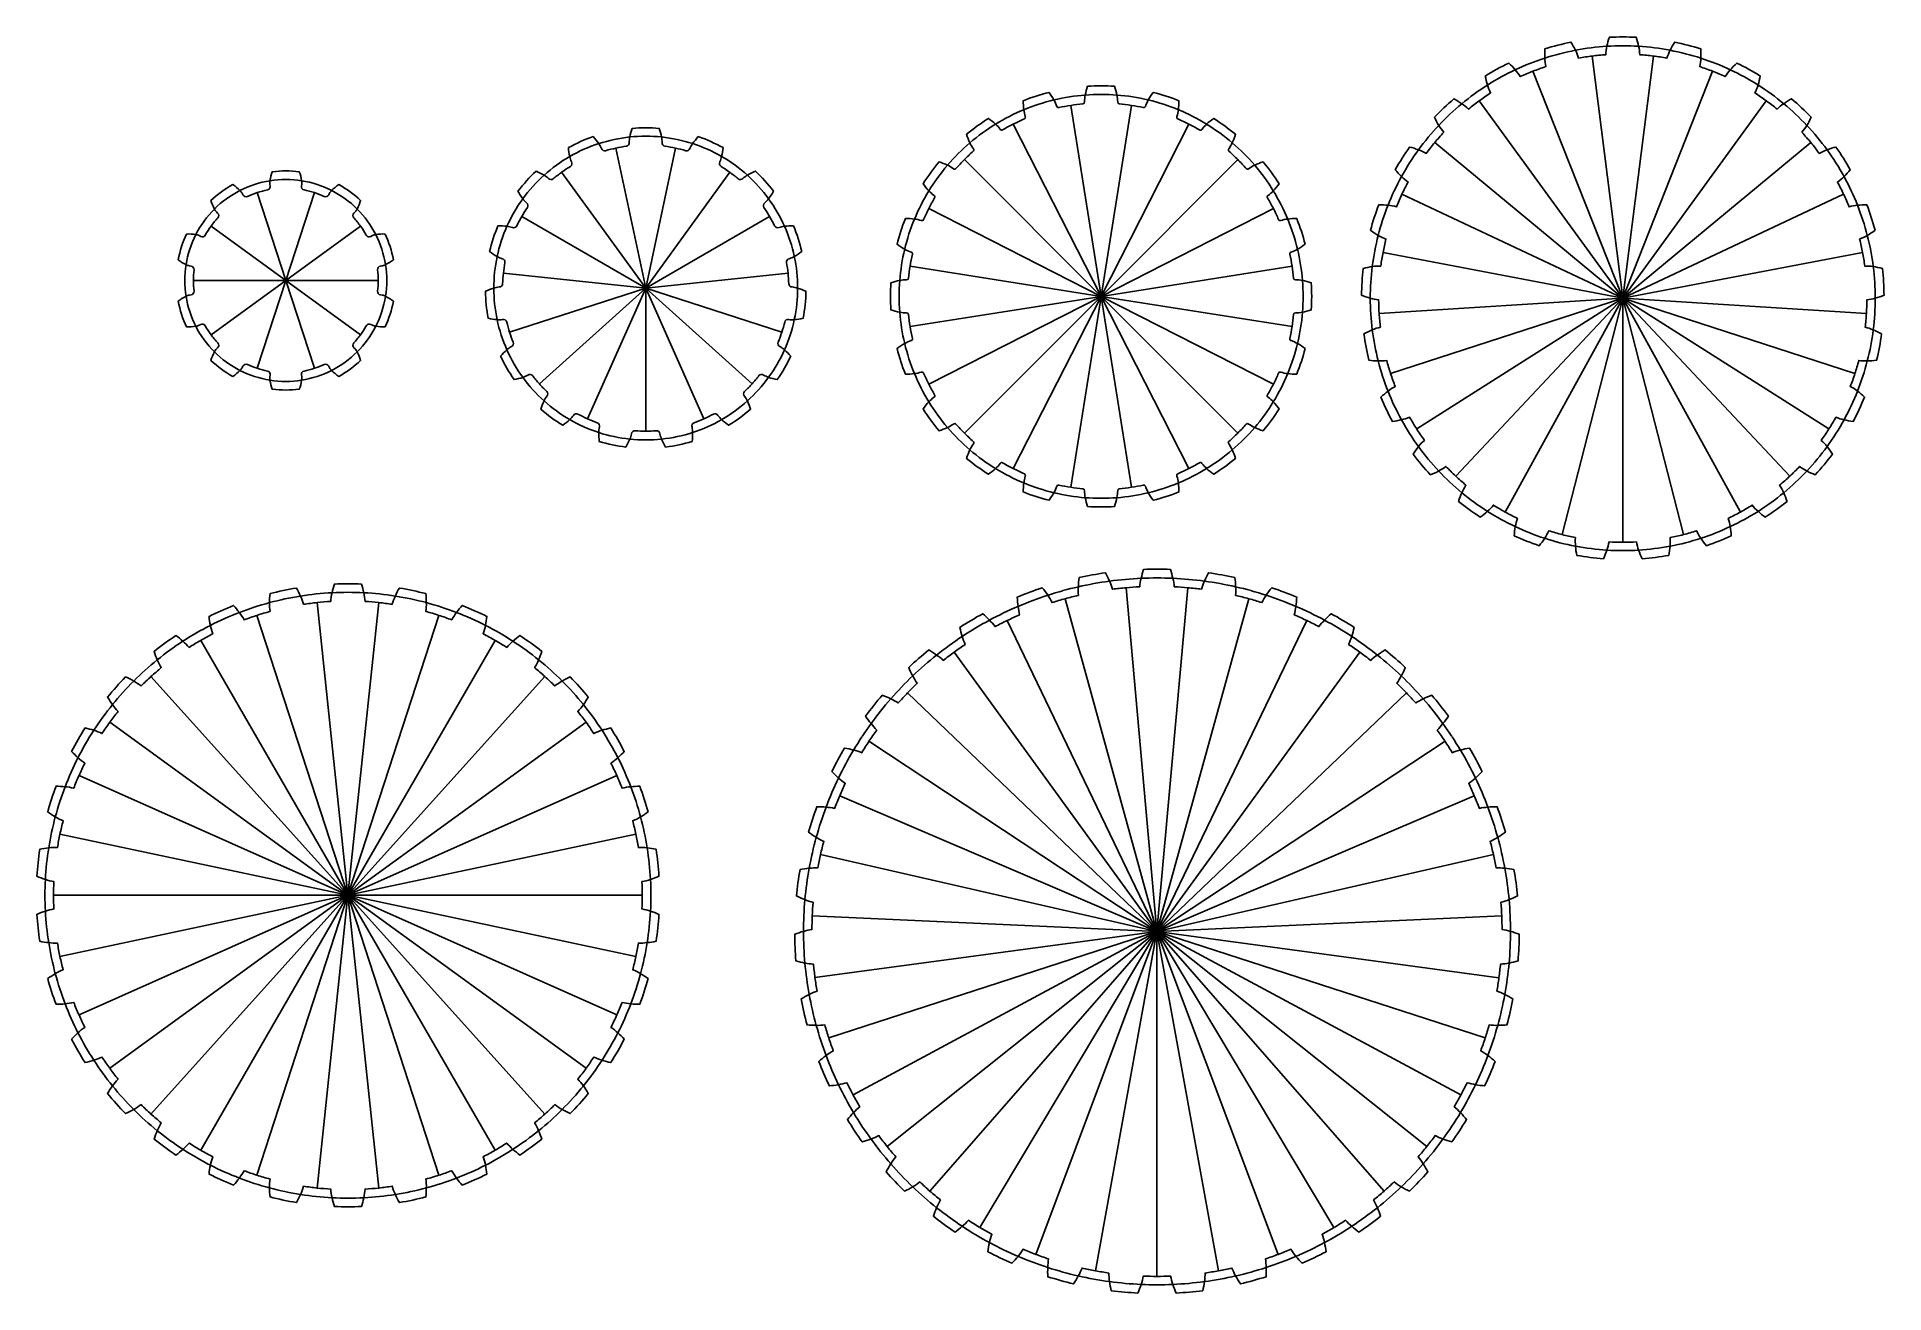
# Model space of a CAD drawing. Header units: millimetres. Extents: x -2549 to 1749, y -934 to 1989.
import ezdxf

# ---------------------------------------------------------------- set-up
doc = ezdxf.new("R2010")
doc.units = ezdxf.units.MM

msp = doc.modelspace()

# ---------------------------------------------------------------- linework, layer by layer
for p, q in [((1141.3, 1381), (1070.1, 1944.6)), ((1141.3, 1381), (1212.5, 1944.6)), ((1141.3, 1381), (932.2, 1909.1)), ((1141.3, 1381), (1350.4, 1909.1)), ((-72.6, 1385.3), (-143, 1829.8)), ((-72.6, 1385.3), (-2.2, 1829.8)), ((1141.3, 1381), (807.5, 1840.6)), ((1141.3, 1381), (1475.2, 1840.6)), ((-72.6, 1385.3), (-276.9, 1786.3)), ((-72.6, 1385.3), (131.7, 1786.3)), ((-1132.2, 1404.6), (-1201.5, 1730.3)), ((-1132.2, 1404.6), (-1063, 1730.3)), ((1141.3, 1381), (703.7, 1743.1)), ((1141.3, 1381), (1579, 1743.1)), ((-72.6, 1385.3), (-390.8, 1703.5)), ((-72.6, 1385.3), (245.6, 1703.5)), ((-1132.2, 1404.6), (-1328, 1674)), ((-1132.2, 1404.6), (-936.5, 1674)), ((-1969.7, 1422.3), (-2036.1, 1626.8)), ((-1969.7, 1422.3), (-1903.3, 1626.8)), ((1141.3, 1381), (627.4, 1622.9)), ((1141.3, 1381), (1655.3, 1622.9)), ((-1969.7, 1422.3), (-2143.6, 1548.7)), ((-1969.7, 1422.3), (-1795.8, 1548.7)), ((-1132.2, 1404.6), (-1420.6, 1571.1)), ((-1132.2, 1404.6), (-843.9, 1571.1)), ((-72.6, 1385.3), (-473.6, 1589.6)), ((-72.6, 1385.3), (328.3, 1589.6)), ((1141.3, 1381), (583.4, 1487.5)), ((1141.3, 1381), (1699.3, 1487.5)), ((-1969.7, 1422.3), (-2184.7, 1422.3)), ((-1969.7, 1422.3), (-2143.6, 1295.9)), ((-1969.7, 1422.3), (-2036.1, 1217.8)), ((-1969.7, 1422.3), (-1903.3, 1217.8)), ((-1969.7, 1422.3), (-1795.8, 1295.9)), ((-1969.7, 1422.3), (-1754.7, 1422.3)), ((-1132.2, 1404.6), (-1463.4, 1439.4)), ((-1132.2, 1404.6), (-801.1, 1439.4)), ((-72.6, 1385.3), (-517.1, 1455.7)), ((-72.6, 1385.3), (371.8, 1455.7)), ((-1132.2, 1404.6), (-1448.9, 1301.7)), ((-1132.2, 1404.6), (-1379.7, 1181.8)), ((-1132.2, 1404.6), (-1267.7, 1100.4)), ((-1132.2, 1404.6), (-1132.2, 1071.6)), ((-1132.2, 1404.6), (-996.8, 1100.4)), ((-1132.2, 1404.6), (-884.8, 1181.8)), ((-1132.2, 1404.6), (-815.5, 1301.7)), ((-72.6, 1385.3), (-517.1, 1314.9)), ((-72.6, 1385.3), (-473.6, 1181)), ((-72.6, 1385.3), (-390.8, 1067.1)), ((-72.6, 1385.3), (-276.9, 984.4)), ((-72.6, 1385.3), (-143, 940.9)), ((-72.6, 1385.3), (-2.2, 940.9)), ((-72.6, 1385.3), (131.7, 984.4)), ((-72.6, 1385.3), (245.6, 1067.1)), ((-72.6, 1385.3), (328.3, 1181)), ((-72.6, 1385.3), (371.8, 1314.9)), ((1141.3, 1381), (574.5, 1345.4)), ((1141.3, 1381), (601.1, 1205.5)), ((1141.3, 1381), (661.8, 1076.7)), ((1141.3, 1381), (752.5, 967)), ((1141.3, 1381), (867.7, 883.3)), ((1141.3, 1381), (1000.1, 830.9)), ((1141.3, 1381), (1141.3, 813)), ((1141.3, 1381), (1282.6, 830.9)), ((1141.3, 1381), (1415, 883.3)), ((1141.3, 1381), (1530.2, 967)), ((1141.3, 1381), (1620.9, 1076.7)), ((1141.3, 1381), (1681.5, 1205.5)), ((1141.3, 1381), (1708.2, 1345.4)), ((57.5, -92.5), (-14.5, 707.3)), ((57.5, -92.5), (129.5, 707.3)), ((-1825.1, -8.5), (-1896.7, 672.7)), ((-1825.1, -8.5), (-1753.5, 672.7)), ((57.5, -92.5), (-156.1, 681.6)), ((57.5, -92.5), (271.1, 681.6)), ((-1825.1, -8.5), (-2036.8, 642.9)), ((-1825.1, -8.5), (-1613.5, 642.9)), ((57.5, -92.5), (-290.9, 631)), ((57.5, -92.5), (405.9, 631)), ((-1825.1, -8.5), (-2167.6, 584.7)), ((-1825.1, -8.5), (-1482.6, 584.7)), ((57.5, -92.5), (-414.5, 557.2)), ((57.5, -92.5), (529.5, 557.2)), ((-1825.1, -8.5), (-2283.5, 500.5)), ((-1825.1, -8.5), (-1366.8, 500.5)), ((57.5, -92.5), (-522.9, 462.5)), ((57.5, -92.5), (637.9, 462.4)), ((-1825.1, -8.5), (-2379.3, 394.1)), ((-1825.1, -8.5), (-1271, 394.1)), ((57.5, -92.5), (-612.7, 349.9)), ((57.5, -92.5), (727.7, 349.9)), ((-1825.1, -8.5), (-2450.9, 270.1)), ((-1825.1, -8.5), (-1199.4, 270.1)), ((57.5, -92.5), (-680.9, 223.2)), ((57.5, -92.5), (795.9, 223.1)), ((-1825.1, -8.5), (-2495.2, 133.9)), ((-1825.1, -8.5), (-1155.1, 133.9)), ((57.5, -92.5), (-725.4, 86.3)), ((57.5, -92.5), (840.4, 86.2)), ((-1825.1, -8.5), (-2510.1, -8.5)), ((-1825.1, -8.5), (-2495.2, -151)), ((-1825.1, -8.5), (-2450.9, -287.1)), ((-1825.1, -8.5), (-2379.3, -411.2)), ((-1825.1, -8.5), (-2283.5, -517.6)), ((-1825.1, -8.5), (-2167.6, -601.8)), ((-1825.1, -8.5), (-2036.8, -660)), ((-1825.1, -8.5), (-1896.7, -689.8)), ((-1825.1, -8.5), (-1753.5, -689.8)), ((-1825.1, -8.5), (-1613.5, -660)), ((-1825.1, -8.5), (-1482.6, -601.8)), ((-1825.1, -8.5), (-1366.8, -517.6)), ((-1825.1, -8.5), (-1271, -411.2)), ((-1825.1, -8.5), (-1199.4, -287.1)), ((-1825.1, -8.5), (-1155.1, -151)), ((-1825.1, -8.5), (-1140.1, -8.5)), ((57.5, -92.5), (-744.7, -56.4)), ((57.5, -92.5), (859.7, -56.5)), ((57.5, -92.5), (-738.3, -200.2)), ((57.5, -92.5), (-706.2, -340.6)), ((57.5, -92.5), (-649.7, -472.9)), ((57.5, -92.5), (-570.4, -593.1)), ((57.5, -92.5), (-470.9, -697.1)), ((57.5, -92.5), (-354.4, -781.8)), ((57.5, -92.5), (-224.7, -844.2)), ((57.5, -92.5), (-85.9, -882.5)), ((57.5, -92.5), (57.4, -895.5)), ((57.5, -92.5), (200.8, -882.6)), ((57.5, -92.5), (339.6, -844.3)), ((57.5, -92.5), (469.3, -781.8)), ((57.5, -92.5), (585.8, -697.2)), ((57.5, -92.5), (685.3, -593.1)), ((57.5, -92.5), (764.6, -473)), ((57.5, -92.5), (821.2, -340.6)), ((57.5, -92.5), (853.2, -200.3))]:
    msp.add_line(p, q)
for points in [[(1212.5, 1944.6, 0.014058), (1180.7, 1947.7, 0.045251), (1178.2, 1967.4, 0.031094), (1172.5, 1988.2, 0.025674), (1110.1, 1988.2, 0.031094), (1104.4, 1967.4, 0.045251), (1101.9, 1947.7, 0.014058), (1070.1, 1944.6)], [(1070.1, 1944.6, 0.014058), (1038.6, 1939.7, 0.045251), (1031.3, 1958.1, 0.031094), (1020.6, 1976.9, 0.025674), (960.1, 1961.4, 0.031094), (959.8, 1939.8, 0.045251), (962.3, 1920.1, 0.014058), (932.2, 1909.1)], [(1350.4, 1909.1, 0.014058), (1320.4, 1920.1, 0.045251), (1322.9, 1939.8, 0.031094), (1322.6, 1961.4, 0.025674), (1262.1, 1976.9, 0.031094), (1251.4, 1958.1, 0.045251), (1244.1, 1939.7, 0.014058), (1212.5, 1944.6)], [(932.2, 1909.1, 0.014058), (902.9, 1896.6, 0.045251), (891.2, 1912.6, 0.031094), (876.2, 1928.2, 0.025674), (821.5, 1898.1, 0.031094), (826.5, 1877.1, 0.045251), (833.8, 1858.6, 0.014058), (807.5, 1840.6)], [(1475.2, 1840.6, 0.014058), (1448.8, 1858.6, 0.045251), (1456.1, 1877.1, 0.031094), (1461.2, 1898.1, 0.025674), (1406.5, 1928.2, 0.031094), (1391.5, 1912.6, 0.045251), (1379.8, 1896.6, 0.014058), (1350.4, 1909.1)], [(-143, 1829.8, 0.0158), (-170.9, 1824.5, -0.412924), (-175.7, 1827.5, 0.045833), (-182.3, 1842.4, 0.033926), (-193.8, 1860.1, 0.032128), (-253.6, 1840.7, 0.033926), (-252.5, 1819.6, 0.045833), (-249.1, 1803.6, -0.412924), (-251.2, 1798.4, 0.0158), (-276.9, 1786.3)], [(-2.2, 1829.8, 0.0158), (-30.4, 1833.4, -0.412924), (-34, 1837.7, 0.045833), (-35.7, 1853.9, 0.033926), (-41.2, 1874.3, 0.032128), (-104.1, 1874.3, 0.033926), (-109.5, 1853.9, 0.045833), (-111.2, 1837.7, -0.412924), (-114.8, 1833.4, 0.0158), (-143, 1829.8)], [(131.7, 1786.3, 0.0158), (105.9, 1798.4, -0.412924), (103.9, 1803.6, 0.045833), (107.2, 1819.6, 0.033926), (108.4, 1840.7, 0.032128), (48.6, 1860.1, 0.033926), (37.1, 1842.4, 0.045833), (30.5, 1827.5, -0.412924), (25.7, 1824.5, 0.0158), (-2.2, 1829.8)], [(807.5, 1840.6, 0.014058), (782.2, 1821.1, 0.045251), (766.9, 1833.7, 0.031094), (748.4, 1845, 0.025674), (702.9, 1802.3, 0.031094), (713.1, 1783.2, 0.045251), (724.7, 1767.1, 0.014058), (703.7, 1743.1)], [(1579, 1743.1, 0.014058), (1558, 1767.1, 0.045251), (1569.6, 1783.2, 0.031094), (1579.7, 1802.3, 0.025674), (1534.3, 1845, 0.031094), (1515.8, 1833.7, 0.045251), (1500.5, 1821.1, 0.014058), (1475.2, 1840.6)], [(-276.9, 1786.3, 0.0158), (-301.8, 1772.6, -0.412924), (-307.3, 1774, 0.045833), (-318.2, 1786.1, 0.033926), (-334.6, 1799.4, 0.032128), (-385.5, 1762.5, 0.033926), (-377.9, 1742.7, 0.045833), (-369.7, 1728.6, -0.412924), (-370.1, 1723, 0.0158), (-390.8, 1703.5)], [(245.6, 1703.5, 0.0158), (224.8, 1723, -0.412924), (224.5, 1728.6, 0.045833), (232.6, 1742.7, 0.033926), (240.2, 1762.5, 0.032128), (189.4, 1799.4, 0.033926), (173, 1786.1, 0.045833), (162.1, 1774, -0.412924), (156.6, 1772.6, 0.0158), (131.7, 1786.3)], [(703.7, 1743.1, 0.014058), (684, 1717.9, 0.045251), (666, 1726.4, 0.031094), (645.4, 1732.7, 0.025674), (611.9, 1680, 0.031094), (626.5, 1664.1, 0.045251), (641.8, 1651.4, 0.014058), (627.4, 1622.9)], [(1655.3, 1622.9, 0.014058), (1640.9, 1651.4, 0.045251), (1656.2, 1664.1, 0.031094), (1670.7, 1680, 0.025674), (1637.3, 1732.7, 0.031094), (1616.6, 1726.4, 0.045251), (1598.6, 1717.9, 0.014058), (1579, 1743.1)], [(-1903.3, 1626.8, 0.028784), (-1927.2, 1633, -0.409077), (-1933.3, 1642.1), (-1932.7, 1646.2, 0.063966), (-1932.9, 1654.4, 0.050652), (-1938.3, 1675.3, 0.061827), (-2001.1, 1675.3, 0.050652), (-2006.5, 1654.4, 0.063966), (-2006.7, 1646.2), (-2006.1, 1642.1, -0.409077), (-2012.2, 1633, 0.028784), (-2036.1, 1626.8)], [(-390.8, 1703.5, 0.0158), (-410.3, 1682.8, -0.412924), (-415.9, 1682.4, 0.045833), (-430, 1690.6, 0.033926), (-449.7, 1698.2, 0.032128), (-486.7, 1647.3, 0.033926), (-473.4, 1630.9, 0.045833), (-461.3, 1620, -0.412924), (-459.9, 1614.5, 0.0158), (-473.6, 1589.6)], [(328.3, 1589.6, 0.0158), (314.6, 1614.5, -0.412924), (316, 1620, 0.045833), (328.1, 1630.9, 0.033926), (341.5, 1647.3, 0.032128), (304.5, 1698.2, 0.033926), (284.8, 1690.6, 0.045833), (270.7, 1682.4, -0.412924), (265, 1682.8, 0.0158), (245.6, 1703.5)], [(-2036.1, 1626.8, 0.028784), (-2059.2, 1617.8, -0.409077), (-2069.5, 1621.5), (-2071.4, 1625.2, 0.063966), (-2076.4, 1631.7, 0.050652), (-2093, 1645.5, 0.061827), (-2143.8, 1608.6, 0.050652), (-2135.9, 1588.5, 0.063966), (-2131.3, 1581.7), (-2128.3, 1578.8, -0.409077), (-2128, 1567.8, 0.028784), (-2143.6, 1548.7)], [(-1795.8, 1548.7, 0.028784), (-1811.4, 1567.8, -0.409077), (-1811.1, 1578.8), (-1808.1, 1581.7, 0.063966), (-1803.5, 1588.5, 0.050652), (-1795.5, 1608.6, 0.061827), (-1846.4, 1645.5, 0.050652), (-1863, 1631.7, 0.063966), (-1868, 1625.2), (-1869.9, 1621.5, -0.409077), (-1880.2, 1617.8, 0.028784), (-1903.3, 1626.8)], [(627.4, 1622.9, 0.014058), (614.6, 1593.6, 0.045251), (595.1, 1597.3, 0.031094), (573.5, 1598.3, 0.025674), (554.2, 1539, 0.031094), (572.3, 1527.1, 0.045251), (590.3, 1518.7, 0.014058), (583.4, 1487.5)], [(1699.3, 1487.5, 0.014058), (1692.4, 1518.7, 0.045251), (1710.4, 1527.1, 0.031094), (1728.5, 1539, 0.025674), (1709.2, 1598.3, 0.031094), (1687.6, 1597.3, 0.045251), (1668.1, 1593.6, 0.014058), (1655.3, 1622.9)], [(-2143.6, 1548.7, 0.028784), (-2157, 1527.9, -0.409077), (-2167.5, 1524.8), (-2171.2, 1526.7, 0.063966), (-2179.1, 1529, 0.050652), (-2200.7, 1530.4, 0.061827), (-2220.1, 1470.6, 0.050652), (-2201.8, 1459.1, 0.063966), (-2194.1, 1456.3), (-2190, 1455.6, -0.409077), (-2183.3, 1447, 0.028784), (-2184.7, 1422.3)], [(-1754.7, 1422.3, 0.028784), (-1756.1, 1447, -0.409077), (-1749.4, 1455.6), (-1745.2, 1456.3, 0.063966), (-1737.6, 1459.1, 0.050652), (-1719.3, 1470.6, 0.061827), (-1738.7, 1530.4, 0.050652), (-1760.3, 1529, 0.063966), (-1768.1, 1526.7), (-1771.8, 1524.8, -0.409077), (-1782.4, 1527.9, 0.028784), (-1795.8, 1548.7)], [(-473.6, 1589.6, 0.0158), (-485.7, 1563.9, -0.412924), (-490.9, 1561.8, 0.045833), (-506.8, 1565.2, 0.033926), (-528, 1566.4, 0.032128), (-547.4, 1506.5, 0.033926), (-529.6, 1495.1, 0.045833), (-514.8, 1488.4, -0.412924), (-511.7, 1483.7, 0.0158), (-517.1, 1455.7)], [(371.8, 1455.7, 0.0158), (366.5, 1483.7, -0.412924), (369.5, 1488.4, 0.045833), (384.4, 1495.1, 0.033926), (402.2, 1506.5, 0.032128), (382.7, 1566.4, 0.033926), (361.6, 1565.2, 0.045833), (345.7, 1561.8, -0.412924), (340.4, 1563.9, 0.0158), (328.3, 1589.6)], [(583.4, 1487.5, 0.014058), (578.3, 1455.9, 0.045251), (558.5, 1454.7, 0.031094), (537.3, 1450.3, 0.025674), (533.4, 1388, 0.031094), (553.8, 1381, 0.045251), (573.3, 1377.3, 0.014058), (574.5, 1345.4)], [(1708.2, 1345.4, 0.014058), (1709.3, 1377.3, 0.045251), (1728.8, 1381, 0.031094), (1749.3, 1388, 0.025674), (1745.4, 1450.3, 0.031094), (1724.2, 1454.7, 0.045251), (1704.4, 1455.9, 0.014058), (1699.3, 1487.5)], [(-2184.7, 1422.3, 0.028784), (-2183.3, 1397.6, -0.409077), (-2190, 1388.9), (-2194.1, 1388.3, 0.063966), (-2201.8, 1385.5, 0.050652), (-2220.1, 1374, 0.061827), (-2200.7, 1314.2, 0.050652), (-2179.1, 1315.6, 0.063966), (-2171.2, 1317.9), (-2167.5, 1319.8, -0.409077), (-2157, 1316.7, 0.028784), (-2143.6, 1295.9)], [(-1795.8, 1295.9, 0.028784), (-1782.4, 1316.7, -0.409077), (-1771.8, 1319.8), (-1768.1, 1317.9, 0.063966), (-1760.3, 1315.6, 0.050652), (-1738.7, 1314.2, 0.061827), (-1719.3, 1374, 0.050652), (-1737.6, 1385.5, 0.063966), (-1745.2, 1388.3), (-1749.4, 1388.9, -0.409077), (-1756.1, 1397.6, 0.028784), (-1754.7, 1422.3)], [(-517.1, 1455.7, 0.0158), (-520.6, 1427.5, -0.412924), (-525, 1423.9, 0.045833), (-541.2, 1422.2, 0.033926), (-561.6, 1416.8, 0.032128), (-561.6, 1353.9, 0.033926), (-541.2, 1348.5, 0.045833), (-525, 1346.8, -0.412924), (-520.6, 1343.2, 0.0158), (-517.1, 1314.9)], [(371.8, 1314.9, 0.0158), (375.4, 1343.2, -0.412924), (379.7, 1346.8, 0.045833), (395.9, 1348.5, 0.033926), (416.4, 1353.9, 0.032128), (416.4, 1416.8, 0.033926), (395.9, 1422.2, 0.045833), (379.7, 1423.9, -0.412924), (375.4, 1427.5, 0.0158), (371.8, 1455.7)], [(574.5, 1345.4, 0.014058), (577.4, 1313.6, 0.045251), (558.5, 1307.4, 0.031094), (539, 1297.9, 0.025674), (550.7, 1236.6, 0.031094), (572.3, 1234.9, 0.045251), (592.1, 1236.1, 0.014058), (601.1, 1205.5)], [(1681.5, 1205.5, 0.014058), (1690.5, 1236.1, 0.045251), (1710.4, 1234.9, 0.031094), (1731.9, 1236.6, 0.025674), (1743.6, 1297.9, 0.031094), (1724.2, 1307.4, 0.045251), (1705.3, 1313.6, 0.014058), (1708.2, 1345.4)], [(-2143.6, 1295.9, 0.028784), (-2128, 1276.8, -0.409077), (-2128.3, 1265.8), (-2131.3, 1262.9, 0.063966), (-2135.9, 1256.1, 0.050652), (-2143.8, 1236, 0.061827), (-2093, 1199.1, 0.050652), (-2076.4, 1212.9, 0.063966), (-2071.4, 1219.3), (-2069.5, 1223.1, -0.409077), (-2059.2, 1226.8, 0.028784), (-2036.1, 1217.8)], [(-1903.3, 1217.8, 0.028784), (-1880.2, 1226.8, -0.409077), (-1869.9, 1223.1), (-1868, 1219.3, 0.063966), (-1863, 1212.9, 0.050652), (-1846.4, 1199.1, 0.061827), (-1795.5, 1236, 0.050652), (-1803.5, 1256.1, 0.063966), (-1808.1, 1262.9), (-1811.1, 1265.8, -0.409077), (-1811.4, 1276.8, 0.028784), (-1795.8, 1295.9)], [(-517.1, 1314.9, 0.0158), (-511.7, 1287, -0.412924), (-514.8, 1282.2, 0.045833), (-529.6, 1275.6, 0.033926), (-547.4, 1264.1, 0.032128), (-528, 1204.3, 0.033926), (-506.8, 1205.5, 0.045833), (-490.9, 1208.9, -0.412924), (-485.7, 1206.8, 0.0158), (-473.6, 1181)], [(328.3, 1181, 0.0158), (340.4, 1206.8, -0.412924), (345.7, 1208.9, 0.045833), (361.6, 1205.5, 0.033926), (382.7, 1204.3, 0.032128), (402.2, 1264.1, 0.033926), (384.4, 1275.6, 0.045833), (369.5, 1282.2, -0.412924), (366.5, 1287, 0.0158), (371.8, 1314.9)], [(-2036.1, 1217.8, 0.028784), (-2012.2, 1211.5, -0.409077), (-2006.1, 1202.4), (-2006.7, 1198.3, 0.063966), (-2006.5, 1190.2, 0.050652), (-2001.1, 1169.2, 0.061827), (-1938.3, 1169.2, 0.050652), (-1932.9, 1190.2, 0.063966), (-1932.7, 1198.3), (-1933.3, 1202.4, -0.409077), (-1927.2, 1211.5, 0.028784), (-1903.3, 1217.8)], [(601.1, 1205.5, 0.014058), (611.9, 1175.4, 0.045251), (595.1, 1164.8, 0.031094), (578.6, 1150.7, 0.025674), (605.2, 1094.3, 0.031094), (626.5, 1098, 0.045251), (645.4, 1104.1, 0.014058), (661.8, 1076.7)], [(1620.9, 1076.7, 0.014058), (1637.3, 1104.1, 0.045251), (1656.2, 1098, 0.031094), (1677.5, 1094.3, 0.025674), (1704, 1150.7, 0.031094), (1687.6, 1164.8, 0.045251), (1670.8, 1175.4, 0.014058), (1681.5, 1205.5)], [(-473.6, 1181, 0.0158), (-459.9, 1156.1, -0.412924), (-461.3, 1150.7, 0.045833), (-473.4, 1139.8, 0.033926), (-486.7, 1123.4, 0.032128), (-449.7, 1072.5, 0.033926), (-430, 1080.1, 0.045833), (-415.9, 1088.2, -0.412924), (-410.3, 1087.9, 0.0158), (-390.8, 1067.1)], [(245.6, 1067.1, 0.0158), (265, 1087.9, -0.412924), (270.7, 1088.2, 0.045833), (284.8, 1080.1, 0.033926), (304.5, 1072.5, 0.032128), (341.5, 1123.4, 0.033926), (328.1, 1139.8, 0.045833), (316, 1150.7, -0.412924), (314.6, 1156.1, 0.0158), (328.3, 1181)], [(661.8, 1076.7, 0.014058), (679.6, 1050.2, 0.045251), (666, 1035.7, 0.031094), (653.6, 1018, 0.025674), (693.4, 970, 0.031094), (713.1, 978.9, 0.045251), (729.9, 989.5, 0.014058), (752.5, 967)], [(1530.2, 967, 0.014058), (1552.8, 989.5, 0.045251), (1569.6, 978.9, 0.031094), (1589.3, 970, 0.025674), (1629.1, 1018, 0.031094), (1616.6, 1035.7, 0.045251), (1603.1, 1050.2, 0.014058), (1620.9, 1076.7)], [(-390.8, 1067.1, 0.0158), (-370.1, 1047.7, -0.412924), (-369.7, 1042, 0.045833), (-377.9, 1027.9, 0.033926), (-385.5, 1008.2, 0.032128), (-334.6, 971.3, 0.033926), (-318.2, 984.6, 0.045833), (-307.3, 996.7, -0.412924), (-301.8, 998.1, 0.0158), (-276.9, 984.4)], [(131.7, 984.4, 0.0158), (156.6, 998.1, -0.412924), (162.1, 996.7, 0.045833), (173, 984.6, 0.033926), (189.4, 971.3, 0.032128), (240.2, 1008.2, 0.033926), (232.6, 1027.9, 0.045833), (224.5, 1042, -0.412924), (224.8, 1047.7, 0.0158), (245.6, 1067.1)], [(-276.9, 984.4, 0.0158), (-251.2, 972.3, -0.412924), (-249.1, 967, 0.045833), (-252.5, 951.1, 0.033926), (-253.6, 930, 0.032128), (-193.8, 910.6, 0.033926), (-182.3, 928.3, 0.045833), (-175.7, 943.2, -0.412924), (-170.9, 946.2, 0.0158), (-143, 940.9)], [(-2.2, 940.9, 0.0158), (25.7, 946.2, -0.412924), (30.5, 943.2, 0.045833), (37.1, 928.3, 0.033926), (48.6, 910.6, 0.032128), (108.4, 930, 0.033926), (107.2, 951.1, 0.045833), (103.9, 967, -0.412924), (105.9, 972.3, 0.0158), (131.7, 984.4)], [(752.5, 967, 0.014058), (776.4, 945.8, 0.045251), (766.9, 928.4, 0.031094), (759.2, 908.1, 0.025674), (809.7, 871.5, 0.031094), (826.5, 885, 0.045251), (840.2, 899.5, 0.014058), (867.7, 883.3)], [(1415, 883.3, 0.014058), (1442.5, 899.5, 0.045251), (1456.1, 885, 0.031094), (1473, 871.5, 0.025674), (1523.5, 908.1, 0.031094), (1515.8, 928.4, 0.045251), (1506.3, 945.8, 0.014058), (1530.2, 967)], [(-143, 940.9, 0.0158), (-114.8, 937.3, -0.412924), (-111.2, 933, 0.045833), (-109.5, 916.8, 0.033926), (-104.1, 896.3, 0.032128), (-41.2, 896.3, 0.033926), (-35.7, 916.8, 0.045833), (-34, 933, -0.412924), (-30.4, 937.3, 0.0158), (-2.2, 940.9)], [(867.7, 883.3, 0.014058), (896.1, 868.7, 0.045251), (891.2, 849.4, 0.031094), (888.8, 828, 0.025674), (946.8, 805, 0.031094), (959.8, 822.3, 0.045251), (969.4, 839.7, 0.014058), (1000.1, 830.9)], [(1282.6, 830.9, 0.014058), (1313.3, 839.7, 0.045251), (1322.9, 822.3, 0.031094), (1335.9, 805, 0.025674), (1393.9, 828, 0.031094), (1391.5, 849.4, 0.045251), (1386.6, 868.7, 0.014058), (1415, 883.3)], [(1000.1, 830.9, 0.014058), (1031.2, 823.8, 0.045251), (1031.3, 803.9, 0.031094), (1034.3, 782.5, 0.025674), (1096.2, 774.7, 0.031094), (1104.4, 794.7, 0.045251), (1109.4, 813.9, 0.014058), (1141.3, 813)], [(1141.3, 813, 0.014058), (1173.3, 813.9, 0.045251), (1178.2, 794.7, 0.031094), (1186.5, 774.7, 0.025674), (1248.4, 782.5, 0.031094), (1251.4, 803.9, 0.045251), (1251.5, 823.8, 0.014058), (1282.6, 830.9)], [(-14.5, 707.3, 0.009872), (-46.1, 703.8, 0.035474), (-53, 722.6, 0.026163), (-62.3, 742, 0.018452), (-123.5, 730.9, 0.026163), (-125.5, 709.4, 0.035474), (-125.4, 689.4, 0.009872), (-156.1, 681.6)], [(129.4, 707.3, 0.009872), (97.8, 709.5, 0.035474), (94.4, 729.2, 0.026163), (88.6, 750, 0.018452), (26.4, 750, 0.026163), (20.6, 729.2, 0.035474), (17.2, 709.5, 0.009872), (-14.5, 707.3)], [(271.1, 681.6, 0.009872), (240.3, 689.4, 0.035474), (240.5, 709.4, 0.026163), (238.5, 730.9, 0.018452), (177.3, 742, 0.026163), (167.9, 722.6, 0.035474), (161, 703.8, 0.009872), (129.5, 707.3)], [(-1896.7, 672.7, 0.011611), (-1928.3, 668.7, 0.041915), (-1935.4, 687.8, 0.027531), (-1945, 706.5, 0.021665), (-2006.4, 693.4, 0.027531), (-2007.6, 672.4, 0.041915), (-2006.3, 652.1, 0.011611), (-2036.8, 642.9)], [(-1753.5, 672.7, 0.011611), (-1785.2, 675.3, 0.041915), (-1788.2, 695.5, 0.027531), (-1793.7, 715.8, 0.021665), (-1856.5, 715.8, 0.027531), (-1862, 695.5, 0.041915), (-1865, 675.3, 0.011611), (-1896.7, 672.7)], [(-1613.5, 642.9, 0.011611), (-1643.9, 652.1, 0.041915), (-1642.7, 672.4, 0.027531), (-1643.8, 693.4, 0.021665), (-1705.3, 706.5, 0.027531), (-1714.8, 687.8, 0.041915), (-1722, 668.7, 0.011611), (-1753.5, 672.7)], [(-156.2, 681.6, 0.009872), (-186.6, 672.6, 0.035474), (-196.7, 689.8, 0.026163), (-209.4, 707.2, 0.018452), (-267.6, 685.3, 0.026163), (-265.8, 663.9, 0.035474), (-262.1, 644.2, 0.009872), (-290.9, 631)], [(405.8, 631, 0.009872), (377, 644.2, 0.035474), (380.7, 663.9, 0.026163), (382.6, 685.3, 0.018452), (324.4, 707.2, 0.026163), (311.7, 689.8, 0.035474), (301.5, 672.6, 0.009872), (271.1, 681.6)], [(-2036.8, 642.9, 0.011611), (-2066.8, 632.4, 0.041915), (-2077.8, 649.6, 0.027531), (-2091.1, 665.9, 0.021665), (-2148.4, 640.4, 0.027531), (-2145.2, 619.6, 0.041915), (-2139.7, 600, 0.011611), (-2167.6, 584.7)], [(-1482.6, 584.7, 0.011611), (-1510.5, 600, 0.041915), (-1505.1, 619.6, 0.027531), (-1501.8, 640.4, 0.021665), (-1559.2, 665.9, 0.027531), (-1572.5, 649.6, 0.041915), (-1583.4, 632.4, 0.011611), (-1613.5, 642.9)], [(-291, 631, 0.009872), (-319.3, 616.7, 0.035474), (-332.3, 631.8, 0.026163), (-347.9, 646.7, 0.018452), (-401.3, 614.8, 0.026163), (-395.6, 594, 0.035474), (-388.5, 575.3, 0.009872), (-414.5, 557.2)], [(529.4, 557.2, 0.009872), (503.4, 575.3, 0.035474), (510.6, 594, 0.026163), (516.3, 614.8, 0.018452), (462.9, 646.7, 0.026163), (447.3, 631.8, 0.035474), (434.2, 616.7, 0.009872), (405.9, 631)], [(-2167.6, 584.7, 0.011611), (-2194.8, 568.2, 0.041915), (-2209.1, 582.7, 0.027531), (-2225.5, 595.9, 0.021665), (-2276.3, 559, 0.027531), (-2268.8, 539.4, 0.041915), (-2259.4, 521.2, 0.011611), (-2283.5, 500.5)], [(-1366.8, 500.5, 0.011611), (-1390.9, 521.2, 0.041915), (-1381.5, 539.4, 0.027531), (-1374, 559, 0.021665), (-1424.8, 595.9, 0.027531), (-1441.2, 582.7, 0.041915), (-1455.5, 568.2, 0.011611), (-1482.6, 584.7)], [(-414.5, 557.2, 0.009872), (-439.8, 538, 0.035474), (-455.4, 550.6, 0.026163), (-473.4, 562.4, 0.018452), (-520.2, 521.5, 0.026163), (-510.9, 502.1, 0.035474), (-500.5, 485, 0.009872), (-522.9, 462.5)], [(637.9, 462.5, 0.009872), (615.5, 485, 0.035474), (625.9, 502.1, 0.026163), (635.2, 521.5, 0.018452), (588.3, 562.4, 0.026163), (570.3, 550.6, 0.035474), (554.8, 538, 0.009872), (529.5, 557.2)], [(-2283.5, 500.5, 0.011611), (-2306.6, 478.7, 0.041915), (-2323.6, 490, 0.027531), (-2342.4, 499.5, 0.021665), (-2384.4, 452.8, 0.027531), (-2373, 435.1, 0.041915), (-2360, 419.4, 0.011611), (-2379.3, 394.1)], [(-1271, 394.1, 0.011611), (-1290.2, 419.4, 0.041915), (-1277.2, 435.1, 0.027531), (-1265.8, 452.8, 0.021665), (-1307.9, 499.5, 0.027531), (-1326.6, 490, 0.041915), (-1343.6, 478.7, 0.011611), (-1366.8, 500.5)], [(-523, 462.4, 0.009872), (-544.4, 439.1, 0.035474), (-561.9, 448.7, 0.026163), (-581.8, 457.1, 0.018452), (-620.5, 408.5, 0.026163), (-607.9, 391, 0.035474), (-594.7, 376.1, 0.009872), (-612.7, 349.9)], [(727.6, 349.9, 0.009872), (709.6, 376.1, 0.035474), (722.9, 391, 0.026163), (735.5, 408.5, 0.018452), (696.7, 457.1, 0.026163), (676.9, 448.7, 0.035474), (659.4, 439.1, 0.009872), (637.9, 462.4)], [(-2379.3, 394.1, 0.011611), (-2397.4, 367.9, 0.041915), (-2416.4, 375.4, 0.027531), (-2436.7, 380.8, 0.021665), (-2468.1, 326.4, 0.027531), (-2453.3, 311.5, 0.041915), (-2437.3, 298.8, 0.011611), (-2450.9, 270.1)], [(-1199.4, 270.1, 0.011611), (-1213, 298.8, 0.041915), (-1197, 311.5, 0.027531), (-1182.2, 326.4, 0.021665), (-1213.6, 380.8, 0.027531), (-1233.9, 375.4, 0.041915), (-1252.9, 367.9, 0.011611), (-1271, 394.1)], [(-612.7, 349.9, 0.009872), (-629.6, 323.1, 0.035474), (-648.6, 329.4, 0.026163), (-669.6, 334.1, 0.018452), (-699.1, 279.4, 0.026163), (-683.6, 264.4, 0.035474), (-667.9, 252.1, 0.009872), (-680.9, 223.2)], [(795.8, 223.2, 0.009872), (782.8, 252.1, 0.035474), (798.5, 264.4, 0.026163), (814.1, 279.4, 0.018452), (784.6, 334.1, 0.026163), (763.6, 329.4, 0.035474), (744.6, 323.1, 0.009872), (727.7, 349.9)], [(-2450.9, 270.1, 0.011611), (-2463.2, 240.7, 0.041915), (-2483.3, 244.1, 0.027531), (-2504.3, 245.2, 0.021665), (-2523.7, 185.4, 0.027531), (-2506.1, 173.9, 0.041915), (-2487.8, 164.8, 0.011611), (-2495.2, 133.9)], [(-1155.1, 133.9, 0.011611), (-1162.4, 164.8, 0.041915), (-1144.2, 173.9, 0.027531), (-1126.6, 185.4, 0.021665), (-1146, 245.2, 0.027531), (-1167, 244.1, 0.041915), (-1187.1, 240.7, 0.011611), (-1199.4, 270.1)], [(-680.9, 223.1, 0.009872), (-692.8, 193.7, 0.035474), (-712.6, 196.5, 0.026163), (-734.1, 197.4, 0.018452), (-753.3, 138.3, 0.026163), (-735.4, 126.4, 0.035474), (-717.7, 117, 0.009872), (-725.4, 86.3)], [(840.3, 86.3, 0.009872), (832.7, 117, 0.035474), (850.3, 126.4, 0.026163), (868.3, 138.3, 0.018452), (849.1, 197.4, 0.026163), (827.5, 196.5, 0.035474), (807.8, 193.7, 0.009872), (795.9, 223.1)], [(-2495.2, 133.9, 0.011611), (-2501.1, 102.6, 0.041915), (-2521.5, 101.8, 0.027531), (-2542.2, 98.4, 0.021665), (-2548.8, 35.9, 0.027531), (-2529.2, 28.4, 0.041915), (-2509.4, 23.3, 0.011611), (-2510.1, -8.5)], [(-1140.1, -8.5, 0.011611), (-1140.9, 23.3, 0.041915), (-1121.1, 28.4, 0.027531), (-1101.5, 35.9, 0.021665), (-1108.1, 98.4, 0.027531), (-1128.8, 101.8, 0.041915), (-1149.2, 102.6, 0.011611), (-1155.1, 133.9)], [(-725.4, 86.2, 0.009872), (-731.8, 55.1, 0.035474), (-751.8, 54.4, 0.026163), (-773.2, 51.4, 0.018452), (-781.5, -10.2, 0.026163), (-761.7, -18.7, 0.035474), (-742.7, -24.7, 0.009872), (-744.7, -56.4)], [(859.7, -56.4, 0.009872), (857.6, -24.7, 0.035474), (876.7, -18.7, 0.026163), (896.5, -10.2, 0.018452), (888.1, 51.4, 0.026163), (866.8, 54.4, 0.035474), (846.8, 55.1, 0.009872), (840.4, 86.2)], [(-2510.1, -8.5, 0.011611), (-2509.4, -40.3, 0.041915), (-2529.2, -45.4, 0.027531), (-2548.8, -53, 0.021665), (-2542.2, -115.5, 0.027531), (-2521.5, -118.8, 0.041915), (-2501.1, -119.7, 0.011611), (-2495.2, -151)], [(-1155.1, -151, 0.011611), (-1149.2, -119.7, 0.041915), (-1128.8, -118.8, 0.027531), (-1108.1, -115.5, 0.021665), (-1101.5, -53, 0.027531), (-1121.1, -45.4, 0.041915), (-1140.9, -40.3, 0.011611), (-1140.1, -8.5)], [(-744.7, -56.5, 0.009872), (-745.5, -88.2, 0.035474), (-765, -92.5, 0.026163), (-785.5, -99.2, 0.018452), (-782.7, -161.3, 0.026163), (-761.7, -166.2, 0.035474), (-741.9, -168.7, 0.009872), (-738.3, -200.2)], [(853.2, -200.2, 0.009872), (856.8, -168.7, 0.035474), (876.7, -166.2, 0.026163), (897.7, -161.3, 0.018452), (900.4, -99.2, 0.026163), (880, -92.5, 0.035474), (860.5, -88.2, 0.009872), (859.7, -56.5)], [(-2495.2, -151, 0.011611), (-2487.8, -181.9, 0.041915), (-2506.1, -191, 0.027531), (-2523.7, -202.5, 0.021665), (-2504.3, -262.2, 0.027531), (-2483.3, -261.2, 0.041915), (-2463.2, -257.8, 0.011611), (-2450.9, -287.1)], [(-1199.4, -287.1, 0.011611), (-1187.1, -257.8, 0.041915), (-1167, -261.2, 0.027531), (-1146, -262.2, 0.021665), (-1126.6, -202.5, 0.027531), (-1144.2, -191, 0.041915), (-1162.4, -181.9, 0.011611), (-1155.1, -151)], [(-738.3, -200.3, 0.009872), (-733.4, -231.6, 0.035474), (-751.8, -239.3, 0.026163), (-770.7, -249.6, 0.018452), (-756.9, -310.2, 0.026163), (-735.4, -311.2, 0.035474), (-715.4, -310.2, 0.009872), (-706.2, -340.6)], [(821.2, -340.6, 0.009872), (830.4, -310.2, 0.035474), (850.3, -311.2, 0.026163), (871.9, -310.2, 0.018452), (885.7, -249.6, 0.026163), (866.8, -239.3, 0.035474), (848.3, -231.6, 0.009872), (853.2, -200.3)], [(-2450.9, -287.1, 0.011611), (-2437.3, -315.9, 0.041915), (-2453.3, -328.6, 0.027531), (-2468.1, -343.5, 0.021665), (-2436.7, -397.9, 0.027531), (-2416.4, -392.5, 0.041915), (-2397.4, -385, 0.011611), (-2379.3, -411.2)], [(-1271, -411.2, 0.011611), (-1252.9, -385, 0.041915), (-1233.9, -392.5, 0.027531), (-1213.6, -397.9, 0.021665), (-1182.2, -343.5, 0.027531), (-1197, -328.6, 0.041915), (-1213, -315.9, 0.011611), (-1199.4, -287.1)], [(-706.2, -340.6, 0.009872), (-695.8, -370.6, 0.035474), (-712.6, -381.5, 0.026163), (-729.4, -395, 0.018452), (-704.9, -452.1, 0.026163), (-683.6, -449.3, 0.035474), (-664.1, -444.7, 0.009872), (-649.7, -472.9)], [(764.6, -472.9, 0.009872), (779.1, -444.7, 0.035474), (798.5, -449.3, 0.026163), (819.9, -452.1, 0.018452), (844.3, -395, 0.026163), (827.5, -381.5, 0.035474), (810.8, -370.6, 0.009872), (821.2, -340.6)], [(-2379.3, -411.2, 0.011611), (-2360, -436.5, 0.041915), (-2373, -452.2, 0.027531), (-2384.4, -469.9, 0.021665), (-2342.4, -516.5, 0.027531), (-2323.6, -507, 0.041915), (-2306.6, -495.8, 0.011611), (-2283.5, -517.6)], [(-1366.8, -517.6, 0.011611), (-1343.6, -495.8, 0.041915), (-1326.6, -507, 0.027531), (-1307.9, -516.5, 0.021665), (-1265.8, -469.9, 0.027531), (-1277.2, -452.2, 0.041915), (-1290.2, -436.5, 0.011611), (-1271, -411.2)], [(-649.6, -473, 0.009872), (-634, -500.6, 0.035474), (-648.6, -514.3, 0.026163), (-662.7, -530.6, 0.018452), (-628.5, -582.5, 0.026163), (-608, -575.9, 0.035474), (-589.6, -567.9, 0.009872), (-570.4, -593.1)], [(685.3, -593.1, 0.009872), (704.6, -567.9, 0.035474), (722.9, -575.9, 0.026163), (743.4, -582.5, 0.018452), (777.7, -530.6, 0.026163), (763.5, -514.3, 0.035474), (749, -500.6, 0.009872), (764.6, -473)], [(-2283.5, -517.6, 0.011611), (-2259.4, -538.3, 0.041915), (-2268.8, -556.4, 0.027531), (-2276.3, -576.1, 0.021665), (-2225.5, -613, 0.027531), (-2209.1, -599.8, 0.041915), (-2194.8, -585.2, 0.011611), (-2167.6, -601.8)], [(-1482.6, -601.8, 0.011611), (-1455.5, -585.2, 0.041915), (-1441.2, -599.8, 0.027531), (-1424.8, -613, 0.021665), (-1374, -576.1, 0.027531), (-1381.5, -556.4, 0.041915), (-1390.9, -538.3, 0.011611), (-1366.8, -517.6)], [(-570.3, -593.1, 0.009872), (-550.1, -617.5, 0.035474), (-561.9, -633.6, 0.026163), (-572.9, -652.1, 0.018452), (-529.9, -697.1, 0.026163), (-510.9, -686.9, 0.035474), (-494.3, -675.8, 0.009872), (-470.9, -697.1)], [(585.8, -697.1, 0.009872), (609.3, -675.8, 0.035474), (625.9, -686.9, 0.026163), (644.9, -697.1, 0.018452), (687.9, -652.1, 0.026163), (676.9, -633.6, 0.035474), (665, -617.5, 0.009872), (685.3, -593.1)], [(-2167.6, -601.8, 0.011611), (-2139.7, -617, 0.041915), (-2145.2, -636.7, 0.027531), (-2148.4, -657.5, 0.021665), (-2091.1, -683, 0.027531), (-2077.8, -666.7, 0.041915), (-2066.8, -649.5, 0.011611), (-2036.8, -660)], [(-1613.5, -660, 0.011611), (-1583.4, -649.5, 0.041915), (-1572.5, -666.7, 0.027531), (-1559.2, -683, 0.021665), (-1501.8, -657.5, 0.027531), (-1505.1, -636.7, 0.041915), (-1510.5, -617, 0.011611), (-1482.6, -601.8)], [(-2036.8, -660, 0.011611), (-2006.3, -669.1, 0.041915), (-2007.6, -689.5, 0.027531), (-2006.4, -710.5, 0.021665), (-1945, -723.6, 0.027531), (-1935.4, -704.9, 0.041915), (-1928.3, -685.7, 0.011611), (-1896.7, -689.8)], [(-1753.5, -689.8, 0.011611), (-1722, -685.7, 0.041915), (-1714.8, -704.9, 0.027531), (-1705.3, -723.6, 0.021665), (-1643.8, -710.5, 0.027531), (-1642.7, -689.5, 0.041915), (-1643.9, -669.1, 0.011611), (-1613.5, -660)], [(-1896.7, -689.8, 0.011611), (-1865, -692.4, 0.041915), (-1862, -712.6, 0.027531), (-1856.5, -732.9, 0.021665), (-1793.7, -732.9, 0.027531), (-1788.2, -712.6, 0.041915), (-1785.2, -692.4, 0.011611), (-1753.5, -689.8)], [(-470.8, -697.2, 0.009872), (-446.5, -717.6, 0.035474), (-455.3, -735.5, 0.026163), (-462.8, -755.7, 0.018452), (-412.5, -792.3, 0.026163), (-395.7, -778.9, 0.035474), (-381.3, -765, 0.009872), (-354.4, -781.8)], [(469.4, -781.8, 0.009872), (496.3, -765, 0.035474), (510.6, -778.9, 0.026163), (527.5, -792.3, 0.018452), (577.8, -755.7, 0.026163), (570.3, -735.5, 0.035474), (561.5, -717.6, 0.009872), (585.8, -697.2)], [(-354.3, -781.8, 0.009872), (-326.8, -797.5, 0.035474), (-332.3, -816.8, 0.026163), (-336.1, -838, 0.018452), (-280, -864.9, 0.026163), (-265.8, -848.8, 0.035474), (-254.2, -832.5, 0.009872), (-224.7, -844.2)], [(339.7, -844.2, 0.009872), (369.1, -832.5, 0.035474), (380.8, -848.8, 0.026163), (395, -864.9, 0.018452), (451, -838, 0.026163), (447.2, -816.8, 0.035474), (441.8, -797.5, 0.009872), (469.3, -781.8)], [(-224.6, -844.3, 0.009872), (-194.7, -854.8, 0.035474), (-196.7, -874.7, 0.026163), (-196.6, -896.2, 0.018452), (-136.7, -912.8, 0.026163), (-125.6, -894.3, 0.035474), (-117, -876.3, 0.009872), (-85.9, -882.5)], [(200.9, -882.5, 0.009872), (232, -876.3, 0.035474), (240.5, -894.3, 0.026163), (251.6, -912.8, 0.018452), (311.6, -896.2, 0.026163), (311.6, -874.7, 0.035474), (309.7, -854.8, 0.009872), (339.6, -844.3)], [(-85.9, -882.6, 0.009872), (-54.6, -887.6, 0.035474), (-52.9, -907.5, 0.026163), (-49, -928.7, 0.018452), (12.9, -934.3, 0.026163), (20.6, -914.1, 0.035474), (25.7, -894.8, 0.009872), (57.4, -895.5)], [(57.5, -895.5, 0.009872), (89.2, -894.8, 0.035474), (94.4, -914.1, 0.026163), (102, -934.3, 0.018452), (164, -928.7, 0.026163), (167.9, -907.5, 0.035474), (169.5, -887.6, 0.009872), (200.8, -882.6)]]:
    msp.add_lwpolyline(points, format="xyb")
at = {"color": 0}
for points in [[(-1063, 1730.3, 0.01856), (-1087.3, 1734.6, -0.410853), (-1094, 1743.3, 0.051489), (-1095.3, 1756.2, 0.039225), (-1100.8, 1776.3, 0.042279), (-1163.7, 1776.3, 0.039225), (-1169.2, 1756.2, 0.051489), (-1170.4, 1743.3, -0.410853), (-1177.2, 1734.6, 0.01856), (-1201.5, 1730.3)], [(-1201.5, 1730.3, 0.01856), (-1225.4, 1724.3, -0.410853), (-1235.1, 1729.6, 0.051489), (-1241.5, 1740.8, 0.039225), (-1254.7, 1757, 0.042279), (-1312.2, 1731.4, 0.039225), (-1309, 1710.8, 0.051489), (-1304.9, 1698.5, -0.410853), (-1307.5, 1687.8, 0.01856), (-1328, 1674)], [(-936.5, 1674, 0.01856), (-957, 1687.8, -0.410853), (-959.6, 1698.5, 0.051489), (-955.5, 1710.8, 0.039225), (-952.3, 1731.4, 0.042279), (-1009.8, 1757, 0.039225), (-1023, 1740.8, 0.051489), (-1029.4, 1729.6, -0.410853), (-1039.1, 1724.3, 0.01856), (-1063, 1730.3)], [(-1328, 1674, 0.01856), (-1347.4, 1658.8, -0.410853), (-1358.4, 1659.6, 0.051489), (-1368.8, 1667.3, 0.039225), (-1387.4, 1676.7, 0.042279), (-1429.5, 1629.9, 0.039225), (-1418.2, 1612.4, 0.051489), (-1409.5, 1602.9, -0.410853), (-1407.5, 1592, 0.01856), (-1420.6, 1571.1)], [(-843.9, 1571.1, 0.01856), (-857, 1592, -0.410853), (-855, 1602.9, 0.051489), (-846.3, 1612.4, 0.039225), (-835, 1629.9, 0.042279), (-877.1, 1676.7, 0.039225), (-895.7, 1667.3, 0.051489), (-906.1, 1659.6, -0.410853), (-917.1, 1658.8, 0.01856), (-936.5, 1674)], [(-1420.6, 1571.1, 0.01856), (-1432.2, 1549.3, -0.410853), (-1442.5, 1545.6, 0.051489), (-1455.2, 1548.4, 0.039225), (-1476, 1549.4, 0.042279), (-1495.5, 1489.5, 0.039225), (-1478, 1478.1, 0.051489), (-1466.2, 1473, -0.410853), (-1459.9, 1463.9, 0.01856), (-1463.4, 1439.4)], [(-801.1, 1439.4, 0.01856), (-804.6, 1463.9, -0.410853), (-798.3, 1473, 0.051489), (-786.5, 1478.1, 0.039225), (-769, 1489.5, 0.042279), (-788.5, 1549.4, 0.039225), (-809.3, 1548.4, 0.051489), (-821.9, 1545.6, -0.410853), (-832.3, 1549.3, 0.01856), (-843.9, 1571.1)], [(-1463.4, 1439.4, 0.01856), (-1465.1, 1414.8, -0.410853), (-1473.1, 1407.2, 0.051489), (-1485.7, 1404.6, 0.039225), (-1505.2, 1397.1, 0.042279), (-1498.6, 1334.5, 0.039225), (-1478, 1331.1, 0.051489), (-1465.1, 1331.2, -0.410853), (-1455.7, 1325.5, 0.01856), (-1448.9, 1301.7)], [(-815.5, 1301.7, 0.01856), (-808.8, 1325.5, -0.410853), (-799.4, 1331.2, 0.051489), (-786.5, 1331.1, 0.039225), (-765.9, 1334.5, 0.042279), (-759.3, 1397.1, 0.039225), (-778.7, 1404.6, 0.051489), (-791.4, 1407.2, -0.410853), (-799.4, 1414.8, 0.01856), (-801.1, 1439.4)], [(-1448.9, 1301.7, 0.01856), (-1440.5, 1278.5, -0.410853), (-1444.7, 1268.4, 0.051489), (-1455.2, 1260.8, 0.039225), (-1469.9, 1246.1, 0.042279), (-1438.4, 1191.5, 0.039225), (-1418.2, 1196.8, 0.051489), (-1406.5, 1202.2, -0.410853), (-1395.5, 1200.8, 0.01856), (-1379.7, 1181.8)], [(-884.8, 1181.8, 0.01856), (-868.9, 1200.8, -0.410853), (-858, 1202.2, 0.051489), (-846.3, 1196.8, 0.039225), (-826.1, 1191.5, 0.042279), (-794.6, 1246.1, 0.039225), (-809.3, 1260.8, 0.051489), (-819.8, 1268.4, -0.410853), (-824, 1278.5, 0.01856), (-815.5, 1301.7)], [(-1379.7, 1181.8, 0.01856), (-1362.5, 1164.1, -0.410853), (-1362.2, 1153.1, 0.051489), (-1368.8, 1141.9, 0.039225), (-1376.2, 1122.4, 0.042279), (-1325.2, 1085.4, 0.039225), (-1309, 1098.5, 0.051489), (-1300.4, 1108.2, -0.410853), (-1289.9, 1111.3, 0.01856), (-1267.7, 1100.4)], [(-996.8, 1100.4, 0.01856), (-974.6, 1111.3, -0.410853), (-964.1, 1108.2, 0.051489), (-955.5, 1098.5, 0.039225), (-939.3, 1085.4, 0.042279), (-888.3, 1122.4, 0.039225), (-895.7, 1141.9, 0.051489), (-902.3, 1153.1, -0.410853), (-902, 1164.1, 0.01856), (-884.8, 1181.8)], [(-1267.7, 1100.4, 0.01856), (-1244.8, 1091.2, -0.410853), (-1240, 1081.3, 0.051489), (-1241.5, 1068.4, 0.039225), (-1240.3, 1047.6, 0.042279), (-1178.7, 1034.5, 0.039225), (-1169.2, 1053.1, 0.051489), (-1165.3, 1065.4, -0.410853), (-1156.9, 1072.5, 0.01856), (-1132.2, 1071.6)], [(-1132.2, 1071.6, 0.01856), (-1107.6, 1072.5, -0.410853), (-1099.2, 1065.4, 0.051489), (-1095.3, 1053.1, 0.039225), (-1085.8, 1034.5, 0.042279), (-1024.2, 1047.6, 0.039225), (-1023, 1068.4, 0.051489), (-1024.5, 1081.3, -0.410853), (-1019.7, 1091.2, 0.01856), (-996.8, 1100.4)]]:
    msp.add_lwpolyline(points, format="xyb", dxfattribs=at)
at = {"color": 1}
for centre, radius, start, end in [((1141.3, 1381), 587.5, 97.2, 111.6), ((1141.3, 1381), 587.5, 82.8, 97.2), ((1141.3, 1381), 587.5, 68.4, 82.8), ((1141.3, 1381), 587.5, 111.6, 126), ((1141.3, 1381), 587.5, 54, 68.4), ((-72.6, 1385.3), 470, 99, 117), ((-72.6, 1385.3), 470, 81, 99), ((-72.6, 1385.3), 470, 63, 81), ((1141.3, 1381), 587.5, 126, 140.4), ((1141.3, 1381), 587.5, 39.6, 54), ((-72.6, 1385.3), 470, 117, 135), ((-72.6, 1385.3), 470, 45, 63), ((-1132.2, 1404.6), 353.5, 102, 126), ((-1132.2, 1404.6), 353.5, 78, 102), ((-1132.2, 1404.6), 353.5, 54, 78), ((1141.3, 1381), 587.5, 140.4, 154.8), ((1141.3, 1381), 587.5, 25.2, 39.6), ((-1132.2, 1404.6), 353.5, 126, 150), ((-1132.2, 1404.6), 353.5, 30, 54), ((-72.6, 1385.3), 470, 135, 153), ((-72.6, 1385.3), 470, 27, 45), ((-1969.7, 1422.3), 235, 108, 144), ((-1969.7, 1422.3), 235, 72, 108), ((-1969.7, 1422.3), 235, 36, 72), ((-72.6, 1385.3), 470, 153, 171), ((-72.6, 1385.3), 470, 9, 27), ((1141.3, 1381), 587.5, 154.8, 169.2), ((1141.3, 1381), 587.5, 10.8, 25.2), ((-1969.7, 1422.3), 235, 144, 180), ((-1969.7, 1422.3), 235, 0, 36), ((-1132.2, 1404.6), 353.5, 150, 174), ((-1132.2, 1404.6), 353.5, 6, 30), ((1141.3, 1381), 587.5, 169.2, 183.6), ((1141.3, 1381), 587.5, 356.4, 10.8), ((-1969.7, 1422.3), 235, 180, 216), ((-1969.7, 1422.3), 235, 324, 0), ((-1132.2, 1404.6), 353.5, 174, 198), ((-1132.2, 1404.6), 353.5, 342, 6), ((-72.6, 1385.3), 470, 171, 189), ((-72.6, 1385.3), 470, 351, 9), ((1141.3, 1381), 587.5, 183.6, 198), ((1141.3, 1381), 587.5, 342, 356.4), ((-1132.2, 1404.6), 353.5, 198, 222), ((-1132.2, 1404.6), 353.5, 318, 342), ((-72.6, 1385.3), 470, 189, 207), ((-72.6, 1385.3), 470, 333, 351), ((-1969.7, 1422.3), 235, 216, 252), ((-1969.7, 1422.3), 235, 288, 324), ((-1969.7, 1422.3), 235, 252, 288), ((-1132.2, 1404.6), 353.5, 222, 246), ((-1132.2, 1404.6), 353.5, 294, 318), ((-72.6, 1385.3), 470, 207, 225), ((-72.6, 1385.3), 470, 315, 333), ((1141.3, 1381), 587.5, 198, 212.4), ((1141.3, 1381), 587.5, 327.6, 342), ((-1132.2, 1404.6), 353.5, 246, 270), ((-1132.2, 1404.6), 353.5, 270, 294), ((-72.6, 1385.3), 470, 225, 243), ((-72.6, 1385.3), 470, 297, 315), ((1141.3, 1381), 587.5, 212.4, 226.8), ((1141.3, 1381), 587.5, 313.2, 327.6), ((-72.6, 1385.3), 470, 243, 261), ((-72.6, 1385.3), 470, 279, 297), ((1141.3, 1381), 587.5, 226.8, 241.2), ((1141.3, 1381), 587.5, 298.8, 313.2), ((-72.6, 1385.3), 470, 261, 279), ((1141.3, 1381), 587.5, 241.2, 255.6), ((1141.3, 1381), 587.5, 284.4, 298.8), ((1141.3, 1381), 587.5, 255.6, 270), ((1141.3, 1381), 587.5, 270, 284.4), ((-1825.1, -8.5), 705, 96, 108), ((-1825.1, -8.5), 705, 84, 96), ((-1825.1, -8.5), 705, 72, 84), ((57.5, -92.5), 822.5, 105.4314, 115.7114), ((57.5, -92.5), 822.5, 95.1457, 105.4257), ((57.5, -92.5), 822.5, 84.86, 95.14), ((57.5, -92.5), 822.5, 74.5743, 84.8543), ((57.5, -92.5), 822.5, 64.2886, 74.5686), ((-1825.1, -8.5), 705, 108, 120), ((-1825.1, -8.5), 705, 60, 72), ((57.5, -92.5), 822.5, 115.7171, 125.9971), ((57.5, -92.5), 822.5, 54.0029, 64.2829), ((-1825.1, -8.5), 705, 120, 132), ((-1825.1, -8.5), 705, 48, 60), ((57.5, -92.5), 822.5, 126.0029, 136.2829), ((57.5, -92.5), 822.5, 43.7171, 53.9971), ((-1825.1, -8.5), 705, 132, 144), ((-1825.1, -8.5), 705, 36, 48), ((57.5, -92.5), 822.5, 136.2886, 146.5686), ((57.5, -92.5), 822.5, 33.4314, 43.7114), ((-1825.1, -8.5), 705, 144, 156), ((-1825.1, -8.5), 705, 24, 36), ((57.5, -92.5), 822.5, 146.5743, 156.8543), ((57.5, -92.5), 822.5, 23.1457, 33.4257), ((-1825.1, -8.5), 705, 156, 168), ((-1825.1, -8.5), 705, 12, 24), ((57.5, -92.5), 822.5, 156.86, 167.14), ((57.5, -92.5), 822.5, 12.86, 23.14), ((-1825.1, -8.5), 705, 168, 180), ((-1825.1, -8.5), 705, 0, 12), ((57.5, -92.5), 822.5, 167.1457, 177.4257), ((57.5, -92.5), 822.5, 2.5743, 12.8543), ((-1825.1, -8.5), 705, 180, 192), ((-1825.1, -8.5), 705, 348, 0), ((57.5, -92.5), 822.5, 177.4314, 187.7114), ((57.5, -92.5), 822.5, 352.2886, 2.5686), ((-1825.1, -8.5), 705, 192, 204), ((-1825.1, -8.5), 705, 336, 348), ((57.5, -92.5), 822.5, 187.7171, 197.9971), ((57.5, -92.5), 822.5, 342.0029, 352.2829), ((-1825.1, -8.5), 705, 204, 216), ((-1825.1, -8.5), 705, 324, 336), ((57.5, -92.5), 822.5, 198.0029, 208.2829), ((57.5, -92.5), 822.5, 331.7171, 341.9971), ((-1825.1, -8.5), 705, 216, 228), ((-1825.1, -8.5), 705, 312, 324), ((57.5, -92.5), 822.5, 208.2886, 218.5686), ((57.5, -92.5), 822.5, 321.4314, 331.7114), ((-1825.1, -8.5), 705, 228, 240), ((-1825.1, -8.5), 705, 300, 312), ((-1825.1, -8.5), 705, 240, 252), ((-1825.1, -8.5), 705, 288, 300), ((57.5, -92.5), 822.5, 218.5743, 228.8543), ((57.5, -92.5), 822.5, 311.1457, 321.4257), ((-1825.1, -8.5), 705, 252, 264), ((-1825.1, -8.5), 705, 276, 288), ((-1825.1, -8.5), 705, 264, 276), ((57.5, -92.5), 822.5, 228.86, 239.14), ((57.5, -92.5), 822.5, 300.86, 311.14), ((57.5, -92.5), 822.5, 239.1457, 249.4257), ((57.5, -92.5), 822.5, 290.5743, 300.8543), ((57.5, -92.5), 822.5, 249.4314, 259.7114), ((57.5, -92.5), 822.5, 259.7171, 269.9971), ((57.5, -92.5), 822.5, 270.0029, 280.2829), ((57.5, -92.5), 822.5, 280.2886, 290.5686)]:
    msp.add_arc(centre, radius, start, end, dxfattribs=at)

doc.saveas('drawing.dxf')
